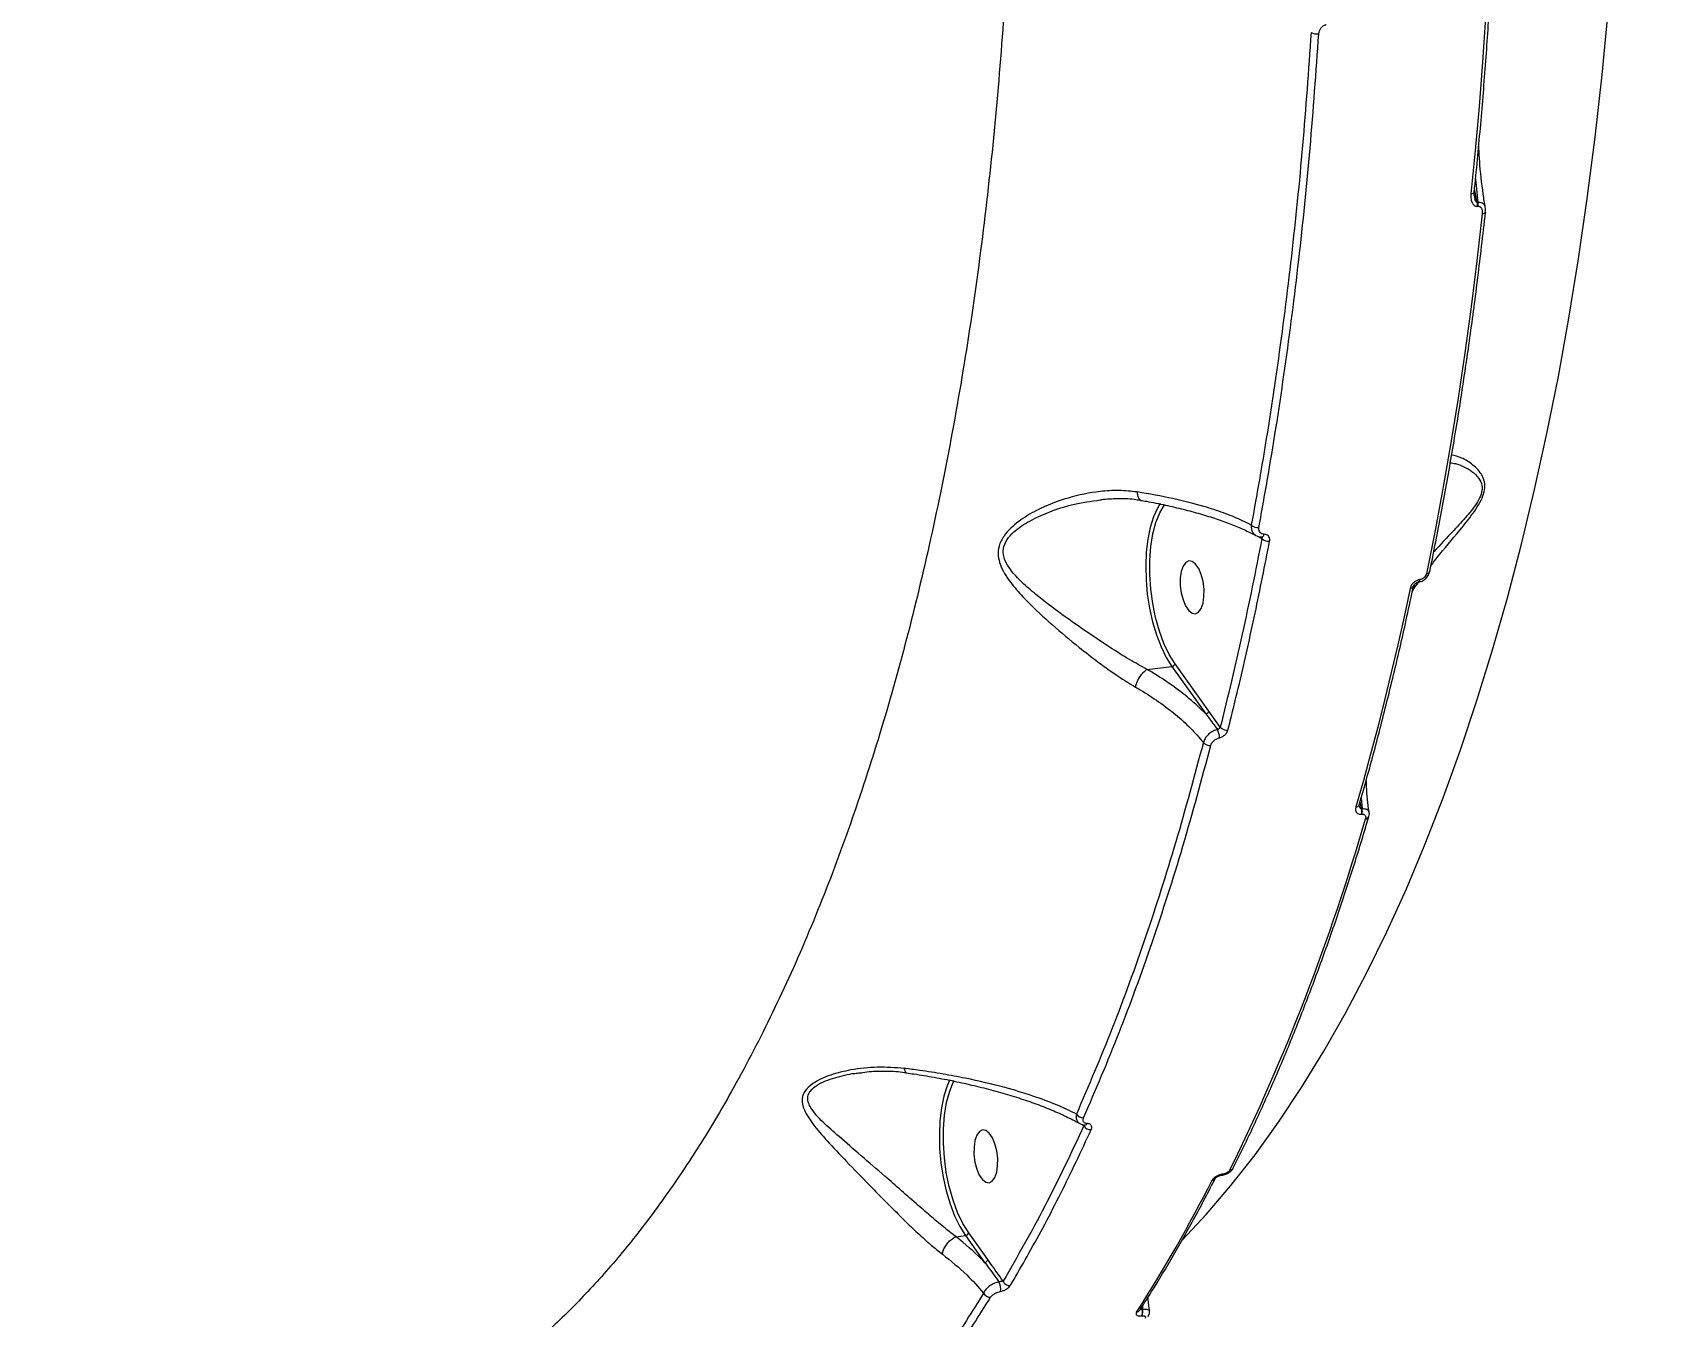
# Model space of a CAD drawing. Header units: millimetres. Extents: x -7447 to 8662, y -5576 to 6370.
# Drawn here: x 1887.2 to 2162.4, y -2429.5 to -2212.5 of the extents above; entities that cross this region are included whole.
import ezdxf

# ---------------------------------------------------------------- set-up
doc = ezdxf.new("R2010")
doc.units = ezdxf.units.MM
doc.layers.add('DiKom', color=7, linetype='Continuous')
doc.layers.add('DIKOM_ОБЪЕКТ', color=7, linetype='Continuous')
doc.styles.add('style1', font='arial.ttf', dxfattribs={"width": 0.8})
doc.dimstyles.new('1-50', dxfattribs={"dimtxt": 300, "dimasz": 200, "dimexe": 100, "dimexo": 0, "dimgap": 100, "dimtad": 1, "dimdec": 0, "dimtxsty": 'style1', "dimcen": 0, "dimclrd": 7, "dimclre": 7, "dimadec": 1, "dimazin": 2, "dimtfac": 1, "dimtdec": 0, "dimtmove": 1, "dimatfit": 3, "dimfxl": 0, "dimlwd": 25, "dimlwe": 18, "dimarcsym": 0})

# ---------------------------------------------------------------- blocks, each defined once
blk = doc.blocks.new('*D11')
at = {"color": 7, "linetype": 'Continuous', "lineweight": 18, "transparency": 16777216}
for p, q in [((2045.4, 3512.26), (7772.09, 3512.26)), ((-1858.48, -4091.08), (7772.09, -4091.08))]:
    blk.add_line(p, q, dxfattribs=at)
at = {"color": 7, "linetype": 'Continuous', "lineweight": 25, "transparency": 16777216}
blk.add_line((7672.09, -3891.08), (7672.09, 3312.26), dxfattribs=at)
at = {"color": 7, "linetype": 'Continuous', "transparency": 16777216}
for points in [[(7638.76, 3312.26), (7705.42, 3312.26), (7672.09, 3512.26)], [(7638.76, -3891.08), (7705.42, -3891.08), (7672.09, -4091.08)]]:
    blk.add_solid(points, dxfattribs=at)
at = {"layer": 'Defpoints', "color": 0, "linetype": 'Continuous', "transparency": 16777216}
for p in [(2045.4, 3512.26), (7672.09, 3512.26), (-1858.48, -4091.08)]:
    blk.add_point(p, dxfattribs=at)
at = {"color": 0, "linetype": 'Continuous', "lineweight": 15, "transparency": 16777216, "insert": (7418.92, 3.22), "char_height": 300, "attachment_point": 5, "rotation": 90, "style": 'style1'}
blk.add_mtext('7600', dxfattribs=at)
blk = doc.blocks.new('*D12')
at = {"layer": 'Defpoints', "color": 0, "transparency": 16777216}
for p in [(-7446.93, 5919.72), (-7446.93, 736.93), (6905.53, -2412.68)]:
    blk.add_point(p, dxfattribs=at)
at = {"layer": 'DiKom', "color": 7, "lineweight": 18, "transparency": 16777216}
for p, q in [((-7446.93, 736.93), (-7446.93, 6019.72)), ((6905.53, -2412.68), (6905.53, 6019.72))]:
    blk.add_line(p, q, dxfattribs=at)
at = {"layer": 'DiKom', "color": 7, "lineweight": 25, "transparency": 16777216}
blk.add_line((6705.53, 5919.72), (-7246.93, 5919.72), dxfattribs=at)
at = {"layer": 'DiKom', "color": 7, "transparency": 16777216}
for points in [[(-7246.93, 5953.05), (-7246.93, 5886.39), (-7446.93, 5919.72)], [(6705.53, 5953.05), (6705.53, 5886.39), (6905.53, 5919.72)]]:
    blk.add_solid(points, dxfattribs=at)
at = {"layer": 'DiKom', "color": 0, "transparency": 16777216, "insert": (-918.31, 6173), "char_height": 300, "attachment_point": 5, "style": 'style1'}
blk.add_mtext('14300', dxfattribs=at)
blk = doc.blocks.new('*D13')
at = {"layer": 'Defpoints', "color": 0, "transparency": 16777216}
for p in [(2049.72, 5594.27), (-1141.86, -5576.35), (8561.69, -5576.35)]:
    blk.add_point(p, dxfattribs=at)
at = {"layer": 'DiKom', "color": 7, "lineweight": 18, "transparency": 16777216}
for p, q in [((2049.72, 5594.27), (8661.69, 5594.27)), ((-1141.86, -5576.35), (8661.69, -5576.35))]:
    blk.add_line(p, q, dxfattribs=at)
at = {"layer": 'DiKom', "color": 7, "lineweight": 25, "transparency": 16777216}
blk.add_line((8561.69, 5394.27), (8561.69, -5376.35), dxfattribs=at)
at = {"layer": 'DiKom', "color": 7, "transparency": 16777216}
for points in [[(8528.35, 5394.27), (8595.02, 5394.27), (8561.69, 5594.27)], [(8528.35, -5376.35), (8595.02, -5376.35), (8561.69, -5576.35)]]:
    blk.add_solid(points, dxfattribs=at)
at = {"layer": 'DiKom', "color": 0, "transparency": 16777216, "insert": (8308.52, 8.96), "char_height": 300, "attachment_point": 5, "rotation": 90, "style": 'style1'}
blk.add_mtext('11200', dxfattribs=at)

msp = doc.modelspace()

# ---------------------------------------------------------------- linework, layer by layer
at = {"layer": 'DIKOM_ОБЪЕКТ', "color": 7, "linetype": 'Continuous', "lineweight": 15}
for p, q in [((2131.41, -2241.24), (2130.95, -2238.92)), ((2131.12, -2237.22), (2131.52, -2241.22)), ((2131.52, -2241.22), (2131.41, -2241.24)), ((2131.45, -2241.88), (2131.55, -2241.86)), ((2067.68, -2291.5), (2067.9, -2291.47)), ((2120.87, -2306.26), (2121.44, -2305.49)), ((2121.38, -2305.41), (2121.41, -2305.41)), ((2121.71, -2304.97), (2121.68, -2304.98)), ((2120.44, -2306.94), (2120.87, -2306.26)), ((2086.06, -2327.19), (2080.33, -2319.19)), ((2075.58, -2320.13), (2079.79, -2319.65)), ((2079.79, -2319.65), (2085.53, -2327.65)), ((2087.98, -2329.89), (2086.06, -2327.19)), ((2111.85, -2343.74), (2111.61, -2342.51)), ((2111.8, -2341.84), (2111.94, -2343.73)), ((2111.94, -2343.73), (2111.85, -2343.74)), ((2111.83, -2344.62), (2111.93, -2344.61)), ((2027.11, -2388.33), (2027.39, -2388.31)), ((2064.63, -2397.06), (2064.93, -2397.24)), ((2065.17, -2397.13), (2065.19, -2397.13)), ((2088.15, -2405.64), (2088.2, -2405.63)), ((2088.42, -2405.44), (2088.37, -2405.44)), ((2048.69, -2419.89), (2045.45, -2415.37)), ((2043.32, -2416.02), (2044.91, -2415.83)), ((2043.32, -2416.02), (2043.32, -2416.02)), ((2044.91, -2415.83), (2048.15, -2420.35)), ((2074.66, -2429.39), (2074.73, -2429.39)), ((2074.76, -2428.31), (2074.69, -2427.94)), ((2074.83, -2428.3), (2074.76, -2428.31)), ((2074.8, -2427.76), (2074.83, -2428.3))]:
    msp.add_line(p, q, dxfattribs=at)
at = {"layer": 'DIKOM_ОБЪЕКТ', "color": 7, "linetype": 'Continuous', "lineweight": 15, "flags": 128}
for points in [[(2134.21, -2179.35), (2133.97, -2187.08), (2133.66, -2194.76), (2133.28, -2202.4), (2132.83, -2209.98), (2132.31, -2217.52), (2131.72, -2225), (2131.07, -2232.43), (2130.34, -2239.79)], [(2081.6, -2416.54), (2085.58, -2412.27), (2089.77, -2407.38), (2093.86, -2402.16), (2097.84, -2396.64), (2101.73, -2390.8), (2105.5, -2384.66), (2109.16, -2378.23), (2112.7, -2371.5), (2116.13, -2364.49), (2119.43, -2357.2), (2122.61, -2349.64), (2125.66, -2341.82), (2128.57, -2333.74), (2131.36, -2325.4), (2134.01, -2316.83), (2136.51, -2308.02), (2138.88, -2298.99), (2141.11, -2289.74), (2143.18, -2280.28), (2145.12, -2270.62), (2146.9, -2260.78), (2148.53, -2250.74), (2150.01, -2240.54), (2151.33, -2230.17), (2152.5, -2219.66), (2153.51, -2208.99)], [(2130.9, -2239.49), (2130.89, -2239.53), (2130.84, -2239.6), (2130.76, -2239.67), (2130.65, -2239.72), (2130.51, -2239.77), (2130.34, -2239.79)], [(2132.24, -2243.16), (2131.34, -2251.06), (2130.36, -2258.88), (2129.3, -2266.62), (2128.16, -2274.27), (2126.94, -2281.84), (2125.64, -2289.31), (2124.27, -2296.68), (2122.81, -2303.96)], [(2132.8, -2242.86), (2132.78, -2242.91), (2132.73, -2242.98), (2132.65, -2243.04), (2132.54, -2243.09), (2132.4, -2243.13), (2132.24, -2243.16)], [(2077.84, -2292.08), (2077.37, -2292.86), (2076.69, -2294.38), (2076.13, -2296.16), (2075.72, -2298.15), (2075.47, -2300.32), (2075.37, -2302.62), (2075.43, -2305), (2075.64, -2307.41), (2076.02, -2309.8), (2076.53, -2312.11), (2077.18, -2314.29), (2077.96, -2316.3), (2078.83, -2318.1), (2079.79, -2319.65)], [(2080.33, -2319.19), (2079.35, -2317.6), (2078.46, -2315.74), (2077.69, -2313.65), (2077.04, -2311.39), (2076.55, -2309), (2076.22, -2306.55), (2076.05, -2304.09), (2076.06, -2301.68), (2076.24, -2299.38), (2076.59, -2297.25), (2077.09, -2295.33), (2077.75, -2293.68), (2078.53, -2292.32), (2078.61, -2292.21)], [(2094.96, -2297.76), (2094.99, -2297.75), (2095.03, -2297.75)], [(2083.78, -2310.72), (2084.31, -2310.45), (2084.74, -2309.84), (2085.06, -2308.94), (2085.22, -2307.82), (2085.23, -2306.57), (2085.07, -2305.3), (2084.76, -2304.11), (2084.33, -2303.09), (2083.8, -2302.33), (2083.24, -2301.88), (2082.67, -2301.79), (2082.14, -2302.06), (2081.7, -2302.67), (2081.39, -2303.58), (2081.22, -2304.69), (2081.22, -2305.94), (2081.38, -2307.21), (2081.69, -2308.4), (2082.12, -2309.42), (2082.64, -2310.19), (2083.21, -2310.63), (2083.78, -2310.72)], [(2120.06, -2306.45), (2119.03, -2311.24), (2117.97, -2315.98), (2116.88, -2320.67), (2115.75, -2325.31), (2114.58, -2329.91), (2113.39, -2334.45), (2112.16, -2338.94), (2110.9, -2343.38)], [(2042.26, -2389.5), (2041.83, -2390.49), (2041.27, -2392.27), (2040.86, -2394.26), (2040.59, -2396.44), (2040.49, -2398.74), (2040.54, -2401.13), (2040.76, -2403.55), (2041.13, -2405.94), (2041.65, -2408.26), (2042.3, -2410.45), (2043.07, -2412.48), (2043.95, -2414.28), (2044.91, -2415.83)], [(2045.45, -2415.37), (2044.47, -2413.78), (2043.57, -2411.91), (2042.8, -2409.82), (2042.16, -2407.54), (2041.67, -2405.14), (2041.34, -2402.68), (2041.17, -2400.21), (2041.19, -2397.8), (2041.37, -2395.49), (2041.72, -2393.36), (2042.24, -2391.44), (2042.9, -2389.79), (2042.99, -2389.6)], [(2048.9, -2406.91), (2049.43, -2406.64), (2049.86, -2406.03), (2050.18, -2405.12), (2050.34, -2404.01), (2050.35, -2402.76), (2050.19, -2401.49), (2049.88, -2400.3), (2049.45, -2399.28), (2048.93, -2398.51), (2048.36, -2398.07), (2047.79, -2397.98), (2047.26, -2398.25), (2046.83, -2398.86), (2046.51, -2399.76), (2046.35, -2400.88), (2046.34, -2402.13), (2046.5, -2403.4), (2046.81, -2404.59), (2047.24, -2405.61), (2047.76, -2406.37), (2048.33, -2406.82), (2048.9, -2406.91)]]:
    msp.add_lwpolyline(points, dxfattribs=at)
at = {"layer": 'DIKOM_ОБЪЕКТ', "color": 7, "linetype": 'Continuous', "lineweight": 15}
for centre, radius, start, end in [((2104.32, -2210.48), 2.26, 243.7836, 277.8448), ((2129.29, -2241.67), 2.17, 354.412, 11.4295), ((2129.4, -2241.65), 2.17, 354.412, 11.4295), ((2094.3, -2294.54), 1.61, 228.0116, 277.2302), ((2094.78, -2297.17), 0.632, 293.0634, 348.6641), ((2096.1, -2296.91), 1.57, 225.5538, 277.6136), ((2121.21, -2304.97), 0.467, 290.4937, 359.5432), ((2121.24, -2304.97), 0.471, 291.3854, 359.4118), ((2122.84, -2303.38), 0.576, 266.9499, 337.6403), ((2120.1, -2305.88), 0.571, 266.5878, 338.1602), ((2079.71, -2319.01), 0.642, 277.2314, 343.7459), ((2085.45, -2327.01), 0.641, 277.1708, 343.8065), ((2085.33, -2331.57), 2.5, 357.2704, 30.8076), ((2089.09, -2328.97), 1.45, 219.72, 277.0162), ((2086.21, -2331.53), 1.46, 221.3501, 276.593), ((2110.89, -2342.75), 0.627, 270.5303, 336.1105), ((2109.94, -2344.15), 1.95, 345.9606, 11.9836), ((2110.04, -2344.13), 1.95, 345.9606, 11.9836), ((1764.57, -2245.21), 362.08, 333.8592, 343.9375), ((2112.53, -2344.79), 0.609, 269.3805, 337.2946), ((2064.77, -2394.65), 1.27, 210.04, 275.0806), ((2066.05, -2396.66), 1.26, 207.539, 275.2565), ((2065.12, -2396.69), 0.443, 278.6944, 331.5124), ((2089.58, -2404.05), 0.687, 273.5066, 330.7694), ((1868.34, -2296.29), 244.48, 327.1961, 333.2108), ((2086.54, -2405.8), 0.686, 273.4515, 330.6281), ((2088.08, -2405.34), 0.308, 282.2521, 339.8165), ((2088.13, -2405.33), 0.31, 282.8801, 339.6124), ((2044.83, -2415.19), 0.642, 277.1906, 343.7486), ((2048.07, -2419.71), 0.642, 277.1906, 343.7486), ((2048.24, -2424.86), 2.62, 351.1624, 27.6769), ((2052.38, -2423.08), 1.2, 202.6019, 274.4171), ((2049.07, -2425.05), 1.2, 204.3676, 274.1712), ((2073.78, -2428.03), 0.718, 274.6536, 325.6557), ((2073.2, -2428.71), 1.61, 334.8122, 14.2673), ((2073.27, -2428.7), 1.61, 334.787, 14.2925)]:
    msp.add_arc(centre, radius, start, end, dxfattribs=at)
for points, knots in [([(2016.9, -1914.55), (2018.61, -1920.25), (2022.05, -1931.65), (2026.76, -1949.2), (2031.13, -1967.02), (2035.18, -1985.36), (2038.89, -2004.17), (2042.22, -2023.42), (2045.12, -2042.81), (2047.66, -2062.84), (2049.78, -2083.48), (2051.42, -2104.66), (2052.54, -2125.96), (2053.11, -2147.3), (2053.12, -2168.61), (2052.57, -2189.4), (2051.46, -2209.6), (2049.84, -2229.18), (2047.68, -2248.47), (2044.96, -2267.39), (2041.67, -2285.87), (2037.9, -2303.48), (2033.66, -2320.19), (2029, -2335.97), (2023.83, -2351.1), (2018.16, -2365.5), (2011.99, -2379.09), (2005.88, -2390.76), (1999.96, -2400.7), (1994.31, -2409.15), (1988.42, -2416.97), (1982.3, -2424.11), (1976, -2430.55), (1969.51, -2436.29), (1962.82, -2441.37), (1958.22, -2444.14), (1955.92, -2445.53)], [0, 0, 0, 0, 0.027765, 0.055564, 0.083362, 0.111128, 0.140032, 0.168973, 0.197914, 0.226818, 0.258245, 0.289696, 0.321123, 0.353467, 0.385839, 0.418183, 0.449506, 0.480853, 0.512176, 0.544413, 0.576676, 0.608912, 0.640161, 0.671434, 0.702682, 0.734841, 0.767027, 0.799186, 0.824146, 0.849107, 0.874267, 0.899427, 0.924469, 0.949512, 0.974756, 1, 1, 1, 1]), ([(2130.9, -2239.49), (2131.08, -2237.65), (2131.62, -2232.32), (2132.41, -2223.39), (2133.21, -2212.68), (2133.87, -2201.86), (2134.38, -2191.13), (2134.65, -2183.53), (2134.75, -2179.58), (2134.77, -2179.11)], [0, 0, 0, 0, 0.093999, 0.272614, 0.451232, 0.629842, 0.808452, 0.977656, 1, 1, 1, 1]), ([(2104.62, -2212.72), (2104.65, -2212.55), (2104.7, -2212.21), (2104.97, -2211.74), (2105.35, -2211.38), (2105.66, -2211.22), (2105.83, -2211.17), (2105.85, -2211.16)], [0, 0, 0, 0, 0.247884, 0.495907, 0.736466, 0.96702, 1, 1, 1, 1]), ([(2103.32, -2212.51), (2102.87, -2218.89), (2101.97, -2231.66), (2100.05, -2250.41), (2097.7, -2268.8), (2095.37, -2283.88), (2093.76, -2292.73), (2093.22, -2295.74)], [0, 0, 0, 0, 0.220311, 0.440623, 0.663085, 0.885546, 1, 1, 1, 1]), ([(2094.5, -2296.14), (2095.05, -2293.12), (2096.64, -2284.32), (2098.97, -2269.32), (2101.32, -2250.95), (2103.25, -2232.1), (2104.17, -2219.18), (2104.62, -2212.72)], [0, 0, 0, 0, 0.114454, 0.334765, 0.555077, 0.777538, 1, 1, 1, 1]), ([(2132.77, -2242.05), (2132.65, -2241.31), (2132.23, -2238.7), (2131.85, -2235.2), (2131.71, -2232.44), (2131.66, -2231.55)], [0, 0, 0, 0, 0.211673, 0.744654, 1, 1, 1, 1]), ([(2130.93, -2240.18), (2130.91, -2240.1), (2130.87, -2239.9), (2130.89, -2239.65), (2130.91, -2239.49)], [0, 0, 0, 0, 0.358798, 1, 1, 1, 1]), ([(2130.34, -2239.79), (2130.33, -2240.08), (2130.31, -2240.64), (2130.51, -2241.3), (2130.81, -2241.69), (2131.12, -2241.87), (2131.34, -2241.88), (2131.45, -2241.88)], [0, 0, 0, 0, 0.304749, 0.587626, 0.766447, 0.882863, 1, 1, 1, 1]), ([(2131.41, -2241.24), (2131.4, -2241.24), (2131.36, -2241.23), (2131.3, -2241.2), (2131.19, -2241.06), (2131.02, -2240.69), (2130.98, -2240.33), (2130.95, -2240.09)], [0, 0, 0, 0, 0.038667, 0.086479, 0.173116, 0.451596, 1, 1, 1, 1]), ([(2132.78, -2242.04), (2132.73, -2241.88), (2132.65, -2241.58), (2132.3, -2241.33), (2131.93, -2241.22), (2131.66, -2241.22), (2131.52, -2241.22)], [0, 0, 0, 0, 0.349538, 0.606975, 0.798156, 1, 1, 1, 1]), ([(2131.55, -2241.86), (2131.62, -2241.86), (2131.76, -2241.87), (2131.96, -2241.98), (2132.15, -2242.22), (2132.27, -2242.64), (2132.25, -2242.98), (2132.24, -2243.16)], [0, 0, 0, 0, 0.120611, 0.240668, 0.416851, 0.694993, 1, 1, 1, 1]), ([(2132.77, -2242.86), (2132.79, -2242.73), (2132.85, -2242.45), (2132.79, -2242.19), (2132.76, -2242.04)], [0, 0, 0, 0, 0.466492, 1, 1, 1, 1]), ([(2123.38, -2303.6), (2123.72, -2301.93), (2124.7, -2297.09), (2126.23, -2288.94), (2127.92, -2279.11), (2129.47, -2269.12), (2130.89, -2258.97), (2131.98, -2250.2), (2132.58, -2244.8), (2132.8, -2242.86)], [0, 0, 0, 0, 0.08647, 0.250799, 0.415126, 0.579446, 0.743761, 0.908071, 1, 1, 1, 1]), ([(2123.57, -2302.64), (2123.78, -2302.36), (2125.11, -2300.57), (2127.42, -2297.89), (2129.81, -2294.97), (2131.2, -2293.06), (2132.1, -2291.57), (2132.66, -2290.08), (2132.74, -2288.63), (2132.31, -2287.39), (2131.56, -2286.37), (2130.38, -2285.29), (2128.8, -2284.29), (2127.64, -2284.03), (2127.07, -2283.91)], [0, 0, 0, 0, 0.032636, 0.211614, 0.315203, 0.367663, 0.421647, 0.47216, 0.522786, 0.590741, 0.658197, 0.725805, 0.865863, 1, 1, 1, 1]), ([(2126.85, -2285.21), (2127.14, -2285.25), (2127.87, -2285.34), (2129.16, -2285.86), (2130.54, -2286.62), (2131.63, -2287.67), (2132.25, -2288.87), (2132.22, -2290.18), (2131.69, -2291.49), (2130.84, -2292.76), (2130.14, -2293.63), (2129.01, -2294.95), (2127.02, -2297.07), (2125.17, -2299.06), (2124.05, -2300.26)], [0, 0, 0, 0, 0.072397, 0.179848, 0.287358, 0.393943, 0.469447, 0.523877, 0.578174, 0.63319, 0.688562, 0.697618, 0.818028, 1, 1, 1, 1]), ([(2073.93, -2290.15), (2072.9, -2290.04), (2070.83, -2289.83), (2066.9, -2290.06), (2062.17, -2291.03), (2057.51, -2292.84), (2054.33, -2294.74), (2052.52, -2296.25), (2051.3, -2297.63), (2050.5, -2299.24), (2050.37, -2300.92), (2050.75, -2302.48), (2051.67, -2304.31), (2053.24, -2306.4), (2055.9, -2309.26), (2059.52, -2312.61), (2063.59, -2316.02), (2067.37, -2318.95), (2070.59, -2321.26), (2072.67, -2322.53), (2073.65, -2323.13)], [0, 0, 0, 0, 0.051564, 0.103895, 0.193807, 0.286398, 0.343697, 0.37276, 0.402468, 0.436679, 0.467111, 0.496462, 0.526971, 0.580377, 0.63495, 0.725169, 0.818124, 0.880205, 0.94389, 1, 1, 1, 1]), ([(2075.58, -2320.13), (2075.58, -2320.13), (2074.62, -2319.58), (2072.49, -2318.44), (2069.25, -2316.38), (2065.39, -2313.81), (2061.14, -2310.84), (2057.35, -2307.94), (2054.45, -2305.48), (2052.67, -2303.59), (2051.65, -2301.99), (2051.24, -2300.64), (2051.31, -2299.27), (2052.1, -2297.86), (2053.3, -2296.67), (2055.13, -2295.36), (2058.35, -2293.72), (2062.73, -2292.18), (2066.13, -2291.71), (2067.68, -2291.5)], [0, 0, 0, 0, 0.000037, 0.064183, 0.137097, 0.210111, 0.316644, 0.423265, 0.48468, 0.545916, 0.586445, 0.610318, 0.641681, 0.677151, 0.70901, 0.74102, 0.805796, 0.911621, 1, 1, 1, 1]), ([(2067.88, -2291.42), (2068.78, -2291.34), (2070.63, -2291.18), (2072.87, -2291.25), (2074.16, -2291.49), (2074.55, -2291.56)], [0, 0, 0, 0, 0.401107, 0.822615, 1, 1, 1, 1]), ([(2093.22, -2295.74), (2092.63, -2295.44), (2091.22, -2294.73), (2088.57, -2293.67), (2084.82, -2292.45), (2080.02, -2291.21), (2075.98, -2290.5), (2073.93, -2290.15)], [0, 0, 0, 0, 0.130166, 0.308136, 0.488274, 0.74085, 1, 1, 1, 1]), ([(2073.93, -2290.15), (2073.93, -2290.17), (2073.95, -2290.44), (2074.03, -2290.9), (2074.23, -2291.37), (2074.43, -2291.47), (2074.53, -2291.52)], [0, 0, 0, 0, 0.035644, 0.357288, 0.690853, 1, 1, 1, 1]), ([(2074.51, -2291.57), (2074.84, -2291.62), (2076.27, -2291.86), (2078.69, -2292.36), (2081.76, -2293.07), (2084.65, -2293.85), (2087.34, -2294.69), (2089.81, -2295.59), (2091.98, -2296.51), (2093.37, -2297.16), (2093.94, -2297.5), (2093.98, -2297.52)], [0, 0, 0, 0, 0.038822, 0.173058, 0.308774, 0.445563, 0.582919, 0.720035, 0.856106, 0.990397, 1, 1, 1, 1]), ([(2093.22, -2295.74), (2093.21, -2295.82), (2093.19, -2296.15), (2093.29, -2296.68), (2093.58, -2297.21), (2093.89, -2297.39), (2094.01, -2297.47)], [0, 0, 0, 0, 0.111618, 0.448622, 0.776148, 1, 1, 1, 1]), ([(2095.4, -2297.29), (2095.27, -2297.27), (2094.99, -2297.24), (2094.69, -2297.01), (2094.5, -2296.69), (2094.47, -2296.38), (2094.5, -2296.18), (2094.5, -2296.14)], [0, 0, 0, 0, 0.226312, 0.452724, 0.682371, 0.920721, 1, 1, 1, 1]), ([(2096.31, -2298.46), (2096.32, -2298.41), (2096.35, -2298.22), (2096.31, -2297.9), (2096.12, -2297.57), (2095.82, -2297.35), (2095.54, -2297.31), (2095.4, -2297.29)], [0, 0, 0, 0, 0.079578, 0.319497, 0.549794, 0.774859, 1, 1, 1, 1]), ([(2095.01, -2298.03), (2093.93, -2303.47), (2091.78, -2314.35), (2089.24, -2324.71), (2087.98, -2329.89)], [0, 0, 0, 0, 0.499449, 1, 1, 1, 1]), ([(2089.27, -2330.4), (2089.4, -2329.88), (2090.06, -2327.27), (2091.63, -2320.75), (2093.91, -2310.69), (2095.51, -2302.54), (2096.31, -2298.46)], [0, 0, 0, 0, 0.050769, 0.253856, 0.626698, 1, 1, 1, 1]), ([(2094.05, -2297.48), (2094.12, -2297.53), (2094.39, -2297.72), (2094.72, -2297.74), (2094.96, -2297.75)], [0, 0, 0, 0, 0.290875, 1, 1, 1, 1]), ([(2094.37, -2297.64), (2094.38, -2297.65), (2094.59, -2297.78), (2094.81, -2297.91), (2095.01, -2298.03)], [0, 0, 0, 0, 0.050781, 1, 1, 1, 1]), ([(2094.89, -2297.76), (2094.93, -2297.76), (2094.99, -2297.75), (2094.99, -2297.76), (2095, -2297.76)], [0, 0, 0, 0, 0.489234, 1, 1, 1, 1]), ([(2094.98, -2297.76), (2095, -2297.77), (2095.05, -2297.8), (2095.06, -2297.88), (2095.04, -2297.96), (2095.01, -2298.02), (2095.01, -2298.03)], [0, 0, 0, 0, 0.198232, 0.522474, 0.879518, 1, 1, 1, 1]), ([(2121.68, -2304.98), (2121.61, -2304.99), (2121.39, -2305.02), (2120.99, -2305.19), (2120.56, -2305.53), (2120.21, -2305.98), (2120.11, -2306.3), (2120.06, -2306.45)], [0, 0, 0, 0, 0.093135, 0.303884, 0.530227, 0.765179, 1, 1, 1, 1]), ([(2120.63, -2306.09), (2120.63, -2306.09), (2120.63, -2306.05), (2120.68, -2305.92), (2120.8, -2305.75), (2120.96, -2305.6), (2121.12, -2305.5), (2121.25, -2305.44), (2121.34, -2305.41), (2121.37, -2305.41), (2121.38, -2305.41)], [0, 0, 0, 0, 0.041758, 0.256384, 0.430246, 0.603008, 0.737767, 0.858066, 0.966843, 1, 1, 1, 1]), ([(2121.41, -2305.39), (2121.59, -2305.36), (2122, -2305.29), (2122.59, -2304.92), (2123.13, -2304.35), (2123.29, -2303.86), (2123.37, -2303.6)], [0, 0, 0, 0, 0.196254, 0.442091, 0.709982, 1, 1, 1, 1]), ([(2122.81, -2303.96), (2122.78, -2304.07), (2122.71, -2304.28), (2122.48, -2304.59), (2122.18, -2304.82), (2121.91, -2304.94), (2121.75, -2304.97), (2121.71, -2304.97)], [0, 0, 0, 0, 0.233685, 0.467309, 0.695499, 0.908674, 1, 1, 1, 1]), ([(2111.47, -2343), (2111.9, -2341.48), (2113.17, -2337.05), (2115.17, -2329.56), (2117.43, -2320.49), (2119.23, -2312.64), (2120.26, -2307.8), (2120.63, -2306.1)], [0, 0, 0, 0, 0.12933, 0.375138, 0.620936, 0.866725, 1, 1, 1, 1]), ([(2120.87, -2306.26), (2120.87, -2306.22), (2120.86, -2306.09), (2120.79, -2305.95), (2120.74, -2305.85)], [0, 0, 0, 0, 0.3169, 1, 1, 1, 1]), ([(2073.65, -2323.13), (2073.66, -2323.09), (2073.69, -2322.93), (2073.82, -2322.51), (2074.1, -2321.86), (2074.55, -2321.14), (2075.07, -2320.51), (2075.41, -2320.26), (2075.58, -2320.13)], [0, 0, 0, 0, 0.035027, 0.155245, 0.366448, 0.577615, 0.788812, 1, 1, 1, 1]), ([(2075.58, -2320.13), (2075.58, -2320.13), (2075.58, -2320.13), (2075.58, -2320.13), (2075.58, -2320.13)], [0, 0, 0, 0, 0.665938, 1, 1, 1, 1]), ([(2085.53, -2327.65), (2084.63, -2326.78), (2082.88, -2325.11), (2079.8, -2322.77), (2077.32, -2321.15), (2075.86, -2320.3), (2075.58, -2320.13)], [0, 0, 0, 0, 0.320826, 0.622351, 0.927224, 1, 1, 1, 1]), ([(2073.65, -2323.13), (2073.92, -2323.28), (2075.28, -2324.07), (2077.62, -2325.59), (2080.47, -2327.76), (2083.03, -2330.06), (2084.42, -2331.68), (2085.12, -2332.49)], [0, 0, 0, 0, 0.056398, 0.288293, 0.522766, 0.760005, 1, 1, 1, 1]), ([(2085.53, -2327.65), (2085.67, -2327.84), (2086.33, -2328.71), (2086.98, -2329.6), (2087.48, -2330.29)], [0, 0, 0, 0, 0.218553, 1, 1, 1, 1]), ([(2087.48, -2330.29), (2087.43, -2330.31), (2087.12, -2330.39), (2086.55, -2330.65), (2085.88, -2331.17), (2085.35, -2331.81), (2085.19, -2332.27), (2085.12, -2332.49)], [0, 0, 0, 0, 0.048538, 0.286727, 0.524719, 0.762279, 1, 1, 1, 1]), ([(2087.98, -2329.89), (2087.96, -2329.93), (2087.92, -2330.02), (2087.81, -2330.14), (2087.67, -2330.23), (2087.55, -2330.27), (2087.49, -2330.29), (2087.48, -2330.29)], [0, 0, 0, 0, 0.238491, 0.477014, 0.715034, 0.952252, 1, 1, 1, 1]), ([(2087.83, -2331.69), (2087.86, -2331.68), (2088.04, -2331.64), (2088.39, -2331.49), (2088.8, -2331.18), (2089.12, -2330.81), (2089.22, -2330.54), (2089.27, -2330.4)], [0, 0, 0, 0, 0.047932, 0.285621, 0.523594, 0.761762, 1, 1, 1, 1]), ([(2085.12, -2332.49), (2083.59, -2338.15), (2080.55, -2349.47), (2075.38, -2365.53), (2069.81, -2380.95), (2065.71, -2390.51), (2063.66, -2395.29)], [0, 0, 0, 0, 0.248595, 0.49719, 0.748595, 1, 1, 1, 1]), ([(2064.88, -2395.92), (2066.91, -2391.19), (2070.97, -2381.71), (2076.54, -2366.33), (2081.75, -2350.18), (2084.84, -2338.71), (2086.38, -2332.98)], [0, 0, 0, 0, 0.248596, 0.49719, 0.748595, 1, 1, 1, 1]), ([(2086.38, -2332.98), (2086.43, -2332.85), (2086.53, -2332.58), (2086.85, -2332.2), (2087.26, -2331.9), (2087.61, -2331.75), (2087.8, -2331.7), (2087.83, -2331.69)], [0, 0, 0, 0, 0.237822, 0.475529, 0.713479, 0.951512, 1, 1, 1, 1]), ([(2113.13, -2344.25), (2113.13, -2344.24), (2112.89, -2342.82), (2112.73, -2340.99), (2112.67, -2339.19), (2112.66, -2338.8)], [0, 0, 0, 0, 0.004751, 0.783789, 1, 1, 1, 1]), ([(2110.9, -2343.38), (2110.89, -2343.4), (2110.84, -2343.59), (2110.82, -2343.91), (2110.94, -2344.26), (2111.16, -2344.49), (2111.45, -2344.63), (2111.71, -2344.62), (2111.83, -2344.62)], [0, 0, 0, 0, 0.039238, 0.287259, 0.495223, 0.670992, 0.835326, 1, 1, 1, 1]), ([(2111.45, -2343.14), (2111.45, -2343.14), (2111.46, -2343.16), (2111.43, -2343.1), (2111.47, -2343.02), (2111.48, -2343)], [0, 0, 0, 0, 0.014721, 0.7938, 1, 1, 1, 1]), ([(2111.85, -2343.74), (2111.83, -2343.74), (2111.78, -2343.74), (2111.69, -2343.69), (2111.59, -2343.58), (2111.5, -2343.38), (2111.47, -2343.22), (2111.45, -2343.13)], [0, 0, 0, 0, 0.089506, 0.177829, 0.394821, 0.676656, 1, 1, 1, 1]), ([(2113.15, -2344.25), (2113.12, -2344.16), (2113.07, -2343.99), (2112.8, -2343.82), (2112.43, -2343.72), (2112.11, -2343.73), (2111.94, -2343.73)], [0, 0, 0, 0, 0.261358, 0.506696, 0.750744, 1, 1, 1, 1]), ([(2090.18, -2404.39), (2090.78, -2403.18), (2092.51, -2399.67), (2095.31, -2393.66), (2098.52, -2386.31), (2101.61, -2378.71), (2104.59, -2370.87), (2107.45, -2362.82), (2110.15, -2354.68), (2112, -2348.7), (2112.94, -2345.5), (2113.09, -2345.02)], [0, 0, 0, 0, 0.068853, 0.199729, 0.330603, 0.461473, 0.592336, 0.723194, 0.854046, 0.978001, 1, 1, 1, 1]), ([(2111.93, -2344.61), (2112.01, -2344.6), (2112.17, -2344.6), (2112.36, -2344.69), (2112.5, -2344.83), (2112.57, -2345.06), (2112.56, -2345.26), (2112.52, -2345.38), (2112.52, -2345.39)], [0, 0, 0, 0, 0.167323, 0.334463, 0.509121, 0.713117, 0.957802, 1, 1, 1, 1]), ([(2113.06, -2345.02), (2113.11, -2344.86), (2113.2, -2344.61), (2113.15, -2344.35), (2113.13, -2344.25)], [0, 0, 0, 0, 0.619802, 1, 1, 1, 1]), ([(2034.55, -2387.57), (2033.05, -2387.46), (2030.02, -2387.24), (2025.81, -2387.7), (2022.63, -2388.48), (2020.5, -2389.32), (2018.97, -2390.16), (2017.73, -2391.3), (2017.14, -2392.85), (2017.52, -2394.42), (2018.37, -2395.95), (2019.72, -2397.79), (2021.96, -2400.33), (2025.25, -2403.78), (2028.64, -2407.25), (2031.79, -2410.46), (2034.39, -2413.05), (2036.85, -2415.42), (2039.02, -2417.39), (2040.38, -2418.47), (2041.01, -2418.97)], [0, 0, 0, 0, 0.075314, 0.152119, 0.213186, 0.244133, 0.275685, 0.312982, 0.350602, 0.401225, 0.437876, 0.474586, 0.550793, 0.64034, 0.732648, 0.793001, 0.854942, 0.904776, 0.956107, 1, 1, 1, 1]), ([(2027.11, -2388.3), (2027.62, -2388.23), (2029.1, -2388.02), (2031.62, -2387.99), (2033.75, -2388.07), (2034.85, -2388.28), (2034.97, -2388.3)], [0, 0, 0, 0, 0.19642, 0.577901, 0.955255, 1, 1, 1, 1]), ([(2063.66, -2395.29), (2062.58, -2394.76), (2060.39, -2393.7), (2056.32, -2392.2), (2051.25, -2390.66), (2046.07, -2389.44), (2041.14, -2388.52), (2037.67, -2387.97), (2035.43, -2387.68), (2034.55, -2387.57)], [0, 0, 0, 0, 0.161027, 0.323859, 0.493662, 0.708324, 0.818538, 0.928738, 1, 1, 1, 1]), ([(2034.55, -2387.57), (2034.55, -2387.6), (2034.6, -2387.84), (2034.73, -2388.16), (2034.88, -2388.37), (2034.98, -2388.33), (2034.98, -2388.33)], [0, 0, 0, 0, 0.077532, 0.536317, 0.980004, 1, 1, 1, 1]), ([(2043.32, -2416.02), (2043.32, -2416.02), (2042.72, -2415.62), (2041.38, -2414.5), (2039.23, -2412.74), (2036.75, -2410.57), (2034.08, -2408.23), (2030.83, -2405.37), (2027.22, -2402.28), (2023.72, -2399.26), (2020.74, -2396.67), (2019.05, -2394.79), (2018.36, -2393.42), (2018.18, -2392.53), (2018.38, -2391.85), (2018.9, -2391.09), (2019.74, -2390.39), (2021.23, -2389.66), (2023.35, -2388.96), (2025.33, -2388.46), (2026.81, -2388.35), (2027.11, -2388.33)], [0, 0, 0, 0, 0.000012, 0.050051, 0.108991, 0.16799, 0.240631, 0.313373, 0.422023, 0.530802, 0.618286, 0.705204, 0.733154, 0.760998, 0.794412, 0.800928, 0.840838, 0.875823, 0.910942, 0.982004, 1, 1, 1, 1]), ([(2034.98, -2388.34), (2035.38, -2388.4), (2036.97, -2388.61), (2039.66, -2389.07), (2043.07, -2389.72), (2046.41, -2390.47), (2049.67, -2391.3), (2052.82, -2392.2), (2055.8, -2393.18), (2058.57, -2394.21), (2061.09, -2395.29), (2062.98, -2396.19), (2063.92, -2396.74), (2064.21, -2396.91)], [0, 0, 0, 0, 0.031581, 0.125211, 0.221532, 0.320647, 0.422492, 0.526772, 0.632749, 0.739092, 0.845668, 0.952184, 1, 1, 1, 1]), ([(2063.66, -2395.29), (2063.64, -2395.44), (2063.57, -2395.81), (2063.68, -2396.31), (2063.91, -2396.7), (2064.15, -2396.83), (2064.23, -2396.87)], [0, 0, 0, 0, 0.224288, 0.559342, 0.852427, 1, 1, 1, 1]), ([(2065.51, -2396.9), (2065.39, -2396.89), (2065.15, -2396.87), (2064.92, -2396.71), (2064.78, -2396.48), (2064.77, -2396.2), (2064.85, -2396), (2064.88, -2395.92)], [0, 0, 0, 0, 0.192067, 0.383596, 0.590228, 0.834071, 1, 1, 1, 1]), ([(2064.93, -2397.24), (2062.76, -2401.87), (2058.41, -2411.12), (2053.66, -2419.4), (2051.28, -2423.55)], [0, 0, 0, 0, 0.499274, 1, 1, 1, 1]), ([(2052.48, -2424.28), (2052.69, -2423.92), (2053.75, -2422.12), (2056.65, -2417.05), (2061.08, -2408.78), (2064.47, -2401.54), (2066.16, -2397.91)], [0, 0, 0, 0, 0.044142, 0.220722, 0.610014, 1, 1, 1, 1]), ([(2064.26, -2396.89), (2064.38, -2396.95), (2064.65, -2397.11), (2064.98, -2397.12), (2065.17, -2397.12)], [0, 0, 0, 0, 0.415006, 1, 1, 1, 1]), ([(2065.14, -2397.12), (2065.13, -2397.13), (2065.12, -2397.15), (2065.04, -2397.2), (2064.96, -2397.23), (2064.93, -2397.24)], [0, 0, 0, 0, 0.301399, 0.712959, 1, 1, 1, 1]), ([(2065.06, -2397.14), (2065.09, -2397.14), (2065.15, -2397.13), (2065.19, -2397.13), (2065.19, -2397.13), (2065.19, -2397.13)], [0, 0, 0, 0, 0.343042, 0.736358, 1, 1, 1, 1]), ([(2066.16, -2397.91), (2066.19, -2397.83), (2066.27, -2397.63), (2066.26, -2397.34), (2066.12, -2397.1), (2065.88, -2396.94), (2065.63, -2396.92), (2065.51, -2396.9)], [0, 0, 0, 0, 0.165512, 0.412076, 0.620055, 0.809741, 1, 1, 1, 1]), ([(2088.2, -2405.63), (2088.2, -2405.63), (2088.44, -2405.64), (2088.94, -2405.46), (2089.63, -2405.08), (2090.04, -2404.7), (2090.15, -2404.42), (2090.17, -2404.38)], [0, 0, 0, 0, 0.000769, 0.303492, 0.61095, 0.948713, 1, 1, 1, 1]), ([(2089.62, -2404.74), (2089.58, -2404.8), (2089.49, -2404.94), (2089.25, -2405.14), (2088.95, -2405.3), (2088.66, -2405.4), (2088.49, -2405.43), (2088.42, -2405.44)], [0, 0, 0, 0, 0.214292, 0.428503, 0.642957, 0.857763, 1, 1, 1, 1]), ([(2074.37, -2428.44), (2075.04, -2427.4), (2076.97, -2424.38), (2080.09, -2419.18), (2083.69, -2412.8), (2086, -2408.35), (2087.14, -2406.14)], [0, 0, 0, 0, 0.149903, 0.434803, 0.719708, 1, 1, 1, 1]), ([(2088.37, -2405.44), (2088.27, -2405.46), (2088.02, -2405.5), (2087.59, -2405.65), (2087.15, -2405.89), (2086.78, -2406.18), (2086.65, -2406.38), (2086.58, -2406.49)], [0, 0, 0, 0, 0.140808, 0.355326, 0.57007, 0.784993, 1, 1, 1, 1]), ([(2087.14, -2406.14), (2087.14, -2406.13), (2087.14, -2406.13), (2087.19, -2406.08), (2087.29, -2405.99), (2087.46, -2405.87), (2087.68, -2405.76), (2087.91, -2405.68), (2088.08, -2405.64), (2088.14, -2405.64), (2088.15, -2405.64)], [0, 0, 0, 0, 0.083942, 0.194792, 0.333775, 0.474284, 0.640523, 0.8193, 0.9761, 1, 1, 1, 1]), ([(2041.01, -2418.97), (2041.01, -2418.94), (2041.04, -2418.71), (2041.18, -2418.23), (2041.54, -2417.53), (2042.07, -2416.87), (2042.69, -2416.31), (2043.11, -2416.11), (2043.32, -2416.02)], [0, 0, 0, 0, 0.03192, 0.204855, 0.403638, 0.602425, 0.801217, 1, 1, 1, 1]), ([(2048.15, -2420.35), (2047.98, -2420.17), (2046.53, -2418.68), (2044.82, -2417.26), (2043.32, -2416.02)], [0, 0, 0, 0, 0.12142, 1, 1, 1, 1]), ([(2041.01, -2418.97), (2042.44, -2420.12), (2045.08, -2422.23), (2047.07, -2424.51), (2047.97, -2425.55)], [0, 0, 0, 0, 0.542563, 1, 1, 1, 1]), ([(2048.15, -2420.35), (2048.31, -2420.56), (2049.13, -2421.65), (2049.92, -2422.75), (2050.56, -2423.64)], [0, 0, 0, 0, 0.194127, 1, 1, 1, 1]), ([(2051.28, -2423.55), (2050.57, -2422.54), (2049.71, -2421.32), (2048.84, -2420.11), (2048.69, -2419.89)], [0, 0, 0, 0, 0.824279, 1, 1, 1, 1]), ([(2050.56, -2423.64), (2050.31, -2423.71), (2049.76, -2423.87), (2048.98, -2424.33), (2048.31, -2424.92), (2048.09, -2425.34), (2047.97, -2425.55)], [0, 0, 0, 0, 0.224117, 0.480728, 0.741521, 1, 1, 1, 1]), ([(2051.28, -2423.55), (2051.23, -2423.55), (2051.14, -2423.57), (2050.96, -2423.59), (2050.77, -2423.61), (2050.63, -2423.63), (2050.58, -2423.64), (2050.56, -2423.64)], [0, 0, 0, 0, 0.294523, 0.573872, 0.81432, 0.960233, 1, 1, 1, 1]), ([(2047.97, -2425.55), (2046.05, -2428.63), (2042.2, -2434.79), (2036.12, -2443.22), (2029.83, -2451.1), (2025.46, -2455.77), (2023.28, -2458.11)], [0, 0, 0, 0, 0.249096, 0.498194, 0.749097, 1, 1, 1, 1]), ([(2024.4, -2458.89), (2026.58, -2456.56), (2030.93, -2451.91), (2037.21, -2444.04), (2043.32, -2435.58), (2047.21, -2429.36), (2049.15, -2426.25)], [0, 0, 0, 0, 0.249097, 0.498193, 0.749096, 1, 1, 1, 1]), ([(2049.15, -2426.25), (2049.24, -2426.14), (2049.4, -2425.93), (2049.83, -2425.62), (2050.33, -2425.38), (2050.67, -2425.3), (2050.83, -2425.26)], [0, 0, 0, 0, 0.263247, 0.52664, 0.781306, 1, 1, 1, 1]), ([(2050.83, -2425.26), (2050.99, -2425.22), (2051.32, -2425.14), (2051.81, -2424.9), (2052.24, -2424.6), (2052.4, -2424.39), (2052.48, -2424.28)], [0, 0, 0, 0, 0.221355, 0.47438, 0.737301, 1, 1, 1, 1]), ([(2076.04, -2428.61), (2075.94, -2427.95), (2075.82, -2427.15), (2075.78, -2426.35), (2075.78, -2426.22)], [0, 0, 0, 0, 0.833784, 1, 1, 1, 1]), ([(2073.84, -2428.75), (2073.8, -2428.82), (2073.72, -2428.97), (2073.75, -2429.18), (2073.93, -2429.34), (2074.24, -2429.42), (2074.52, -2429.4), (2074.66, -2429.39)], [0, 0, 0, 0, 0.174199, 0.389603, 0.595802, 0.797871, 1, 1, 1, 1]), ([(2074.76, -2428.31), (2074.72, -2428.31), (2074.67, -2428.31), (2074.58, -2428.29), (2074.5, -2428.23), (2074.44, -2428.13), (2074.43, -2428.06), (2074.43, -2428.03)], [0, 0, 0, 0, 0.215791, 0.262135, 0.541259, 0.852429, 1, 1, 1, 1]), ([(2074.73, -2429.39), (2074.82, -2429.38), (2075, -2429.37), (2075.2, -2429.42), (2075.32, -2429.52), (2075.34, -2429.66), (2075.29, -2429.76), (2075.26, -2429.8)], [0, 0, 0, 0, 0.203964, 0.407926, 0.613491, 0.826485, 1, 1, 1, 1]), ([(2075.99, -2428.62), (2075.99, -2428.58), (2075.99, -2428.48), (2075.78, -2428.36), (2075.39, -2428.28), (2075.02, -2428.3), (2074.83, -2428.3)], [0, 0, 0, 0, 0.150312, 0.432865, 0.716115, 1, 1, 1, 1]), ([(2075.78, -2429.49), (2075.84, -2429.39), (2075.98, -2429.17), (2076.06, -2428.84), (2076.01, -2428.65), (2076, -2428.61)], [0, 0, 0, 0, 0.385276, 0.874361, 1, 1, 1, 1])]:
    msp.add_open_spline(points, degree=3, knots=knots, dxfattribs=at)

# ---------------------------------------------------------------- dimensions: what is measured, and where the dimension line sits
at = {"color": 7, "linetype": 'Continuous', "lineweight": 15}
dim = msp.add_linear_dim(base=(7672.09, 3512.26), p1=(-1858.48, -4091.08), p2=(2045.4, 3512.26), angle=270, text='7600', dimstyle='1-50', dxfattribs=at)
dim.commit()
dim.dimension.update_dxf_attribs({"geometry": '*D11', "text_midpoint": (7672.09, 3.22), "dimtype": 160})
at = {"layer": 'DiKom'}
for base, p1, p2, angle, text, picture, middle in [((-7446.93, 5919.72), (6905.53, -2412.68), (-7446.93, 736.93), 180, '14300', '*D12', (-918.31, 5919.72)), ((8561.69, -5576.35), (2049.72, 5594.27), (-1141.86, -5576.35), 270, '11200', '*D13', (8561.69, 8.96))]:
    dim = msp.add_linear_dim(base=base, p1=p1, p2=p2, angle=angle, text=text, dimstyle='1-50', dxfattribs=at)
    dim.commit()
    dim.dimension.update_dxf_attribs({"geometry": picture, "text_midpoint": middle, "dimtype": 160})

doc.saveas('drawing.dxf')
